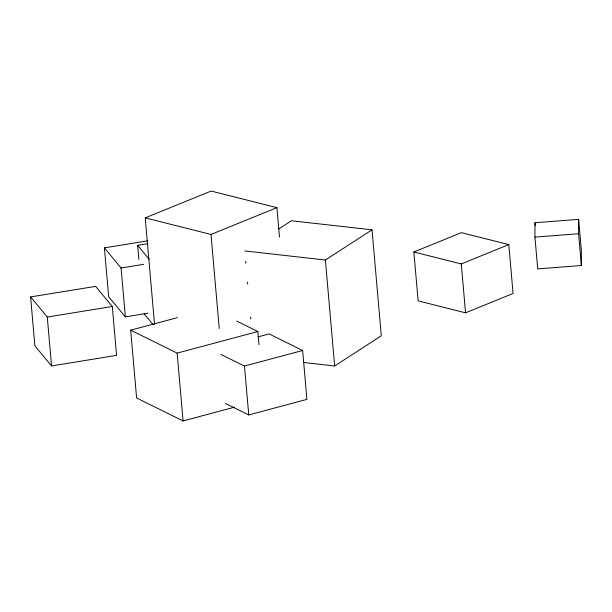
<?xml version="1.0" encoding="UTF-8"?>
<svg xmlns="http://www.w3.org/2000/svg" width="612" height="612" viewBox="0 0 612 612"><rect width="100%" height="100%" fill="white"/><g stroke="black" fill="none" stroke-linecap="round" stroke-linejoin="round"><path stroke-width="0.92" d="M534.942 237.119L534.987 222.737L578.623 219.348L581.4 251.127L581.354 265.509L537.718 268.897L534.942 237.119L578.577 233.73L578.623 219.348M278.789 228.942L291.442 220.756L372.027 229.829L381.299 335.789L334.657 365.984L303.368 362.465M244.792 250.943L325.385 260.024L372.027 229.829M154.538 324.276L145.228 217.872L211.14 191.059L276.915 207.636L279.493 237.089M145.228 217.872L211.002 234.457L276.915 207.636M413.857 251.983L461.379 232.652L508.794 244.601L513.07 293.492L465.556 312.824L418.134 300.867L413.857 251.983L461.28 263.933L508.794 244.601M234.427 407.194L183.08 420.941L136.606 397.984L130.677 330.166L177.434 317.643M130.677 330.166L177.151 353.124L257.836 331.513L258.991 344.701M258.057 336.891L269.142 333.923L302.642 350.477L306.918 399.368L248.747 414.944L225.3 403.362M221.024 354.47L244.471 366.053L302.642 350.477M147.974 313.199L125.353 316.878L108.676 296.759L104.4 247.868L147.744 240.822M138.863 259.427L137.631 245.297L147.966 243.614M104.4 247.868L121.077 267.987L143.69 264.315M30.6 296.935L95.625 286.37L112.302 306.49L116.578 355.373L51.561 365.945L34.876 345.826L30.6 296.935L47.277 317.054L51.561 365.945M47.277 317.054L112.302 306.49M236.714 321.078L257.836 331.513M137.631 245.297L149.198 259.251M144.172 313.849L153.306 324.865M578.577 233.73L581.354 265.509M534.987 222.737L535.232 225.545M461.28 263.933L465.556 312.824M325.385 260.024L334.657 365.984M245.703 261.355L245.871 263.244M247.523 282.163L247.692 284.06M250.591 317.169L250.752 319.066M244.471 366.053L248.747 414.944M211.002 234.457L219.234 328.506M177.151 353.124L183.08 420.941M121.077 267.987L125.353 316.878"/></g></svg>
